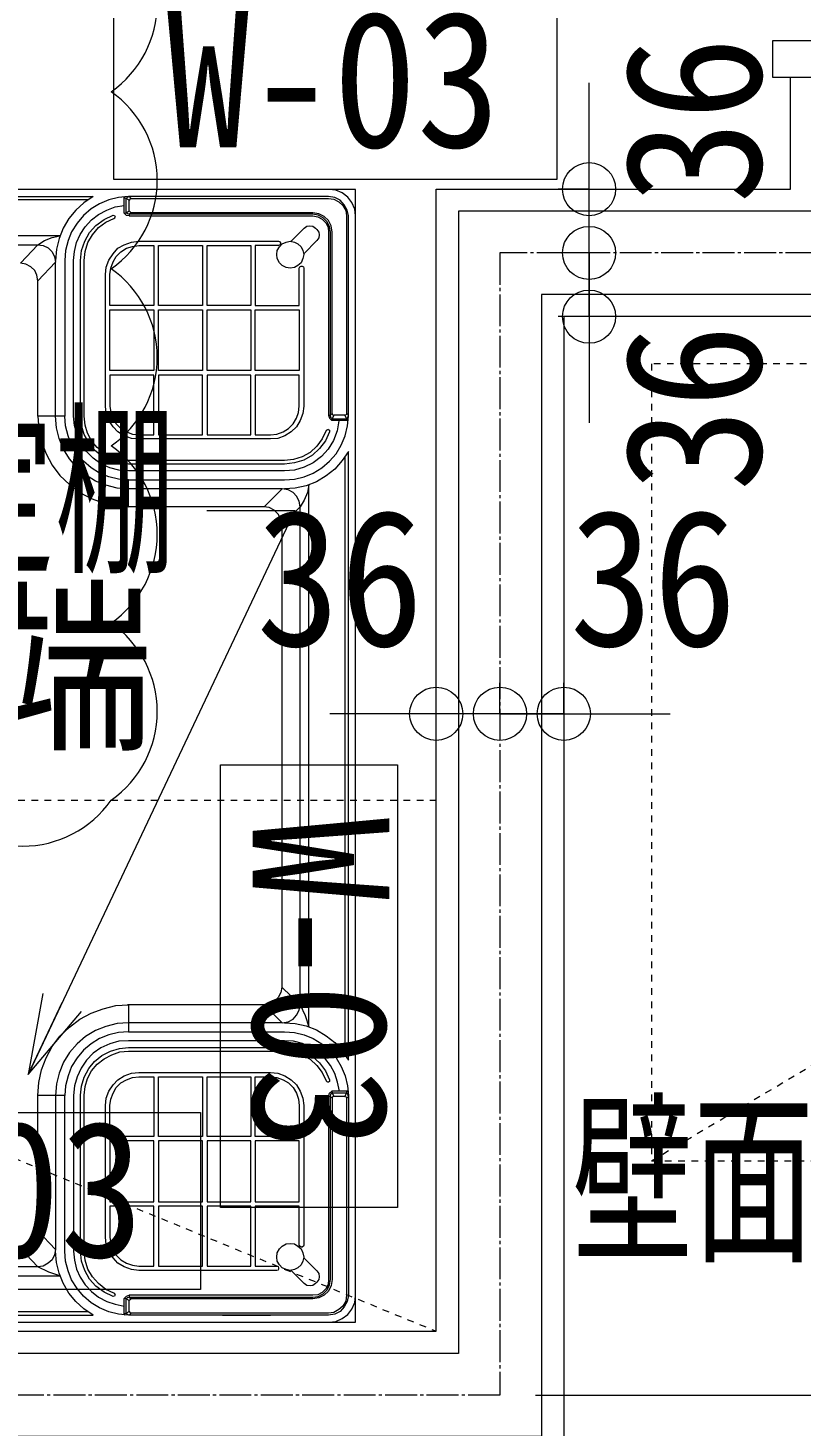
# Model space of a CAD drawing. Units: millimetres at full size, sheet at 1:30. Extents: x -17796 to 21385, y -23279 to 7734.
# Drawn here: x 17588 to 18024, y -412 to 378 of the extents above; entities that cross this region are included whole.
import ezdxf
from ezdxf.enums import TextEntityAlignment as Align

# ---------------------------------------------------------------- set-up
doc = ezdxf.new("R2010")
doc.units = ezdxf.units.MM
doc.header["$LTSCALE"] = 30
doc.linetypes.add('USER11', pattern=[0.25, 0.125, -0.125])
doc.linetypes.add('USER4', pattern=[0.78, 0.6, -0.06, 0.06, -0.06])
doc.layers.add('0-1_(W)電灯', color=253, linetype='Continuous', lineweight=18)
doc.styles.add('ＭＳ ゴシック', font='')
doc.styles.get('ＭＳ ゴシック').set_extended_font_data('MS Gothic')

msp = doc.modelspace()

# ---------------------------------------------------------------- linework, layer by layer
at = {"layer": '0-1_(W)電灯', "color": 171}
for p, q in [((17904.34, 316.96), (17904.34, 346.96)), ((17904.34, 280.96), (17904.34, 310.96)), ((17904.34, 286.96), (17886.84, 286.96)), ((17904.34, 250.96), (17904.34, 286.96)), ((17904.34, 250.96), (17886.84, 250.96)), ((17904.34, 214.96), (17886.84, 214.96)), ((17904.34, 220.96), (17904.34, 190.96)), ((17904.34, 184.96), (17904.34, 154.96)), ((17818.07, -9.31), (17818.07, 8.19)), ((17854.07, -9.31), (17854.07, 8.19)), ((17890.07, -9.31), (17890.07, 8.19)), ((17788.07, -9.31), (17758.07, -9.31)), ((17824.07, -9.31), (17794.07, -9.31)), ((17854.07, -9.31), (17818.07, -9.31)), ((17884.07, -9.31), (17914.07, -9.31)), ((17920.07, -9.31), (17950.07, -9.31))]:
    msp.add_line(p, q, dxfattribs=at)
at = {"layer": '0-1_(W)電灯', "color": 7}
for p, q in [((17904.34, 286.96), (17904.34, 316.96)), ((17904.34, 250.96), (17904.34, 280.96)), ((17904.34, 250.96), (17904.34, 220.96)), ((17904.34, 214.96), (17904.34, 184.96)), ((17818.07, -9.31), (17788.07, -9.31)), ((17854.07, -9.31), (17824.07, -9.31)), ((17854.07, -9.31), (17884.07, -9.31)), ((17890.07, -9.31), (17920.07, -9.31)), ((17587.74, -213.04), (17606.97, -172.36))]:
    msp.add_line(p, q, dxfattribs=at)
at = {"layer": '0-1_(W)電灯'}
for p, q in [((17621.71, 280.99), (17283.68, 280.99)), ((17642.03, 273.37), (17642.03, 281.99)), ((17644.82, 274.63), (17644.82, 280.73)), ((17743.1, 243.13), (17743.36, 242.37)), ((17593.27, 158.82), (17593.27, 235.27)), ((17766.47, 159.34), (17760.37, 159.34)), ((17767.74, 156.28), (17759.11, 156.28)), ((17766.72, -202.06), (17766.72, 135.97)), ((17720.76, -173.61), (17643.8, -173.61)), ((17593.27, -301.37), (17593.27, -224.92)), ((17767.74, -222.37), (17759.11, -222.37)), ((17766.47, -225.44), (17760.37, -225.44)), ((17743.36, -230.51), (17743.36, -309.49)), ((17642.03, -348.1), (17642.03, -339.46)), ((17697.39, -338.7), (17724.57, -338.7)), ((17621.71, -347.08), (17283.68, -347.08)), ((17644.82, -346.82), (17644.82, -340.73)), ((17697.39, -348.87), (17724.57, -348.87))]:
    msp.add_line(p, q, dxfattribs=at)
at = {"layer": '0-1_(W)電灯', "linetype": 'USER11'}
msp.add_line((17939.6, -261.78), (18694.6, 188.22), dxfattribs=at)
at = {"layer": '0-1_(W)電灯', "color": 2, "linetype": 'USER11'}
for q in [(17818.07, -58.04), (17818.07, -358.04)]:
    msp.add_line((17087.07, -58.04), q, dxfattribs=at)
at = {"layer": '0-1_(W)電灯', "color": 6}
msp.add_line((17874.07, -394.04), (18374.63, -394.04), dxfattribs=at)
at = {"layer": '0-1_(W)電灯', "color": 2}
for points in [[(17886.2, 292.34), (17636.2, 292.34), (17636.2, 392.34), (17886.2, 392.34)], [(17696.29, -288.21), (17696.29, -38.21), (17796.29, -38.21), (17796.29, -288.21)], [(17684.97, -334.42), (17434.97, -334.42), (17434.97, -234.42), (17684.97, -234.42)]]:
    msp.add_lwpolyline(points, close=True, dxfattribs=at)
at = {"layer": '0-1_(W)電灯', "color": 6}
msp.add_lwpolyline([(18087.57, 349.96), (18008.07, 349.96), (18008.07, 370.96), (18087.57, 370.96)], close=True, dxfattribs=at)
at = {"layer": '0-1_(W)電灯', "color": 4}
for points in [[(16958.07, -358.04), (17015.07, -358.04), (17015.07, 336.96), (17087.07, 336.96), (17087.07, -358.04), (17818.07, -358.04), (17818.07, 286.96), (18018.07, 286.96), (18018.07, 349.96)], [(19415.07, 214.96), (17890.07, 214.96), (17890.07, -430.04), (16958.07, -430.04)]]:
    msp.add_lwpolyline(points, dxfattribs=at)
at = {"layer": '0-1_(W)電灯', "color": 60}
msp.add_lwpolyline([(17132.57, 286.82), (17132.57, -352.92), (17772.57, -352.92), (17772.57, 286.82)], close=True, dxfattribs=at)
at = {"layer": '0-1_(W)電灯'}
for points in [[(17147.55, -352.92), (17757.59, -352.92), (17761.39, -352.42), (17764.94, -350.89), (17768.25, -348.61), (17770.53, -345.56), (17772.06, -341.75), (17772.57, -337.94), (17772.57, 271.84), (17772.06, 275.65), (17770.53, 279.46), (17768.25, 282.51), (17764.94, 284.8), (17761.39, 286.32), (17757.59, 286.82), (17147.55, 286.82)], [(17301.96, 246.7), (17301.45, 253.04), (17299.93, 259.13), (17297.65, 264.99), (17294.6, 270.32), (17290.53, 275.13), (17285.96, 279.2), (17280.63, 282.75), (17624.5, 282.75), (17619.17, 279.2), (17614.6, 275.13), (17610.79, 270.32), (17607.49, 264.99), (17605.21, 259.13), (17603.68, 253.04), (17603.17, 246.7)], [(17644.31, 122.75), (17732.44, 122.75), (17738.03, 123.27), (17743.61, 124.54), (17748.69, 126.56), (17753.52, 129.63), (17757.83, 133.42), (17761.65, 137.49), (17764.44, 142.32), (17766.72, 147.65), (17767.99, 153.25), (17768.5, 158.82), (17768.5, 271.84), (17767.74, 275.13), (17766.22, 278.18), (17763.93, 280.73), (17760.88, 282.25), (17757.33, 282.75), (17644.31, 282.75), (17638.73, 282.25), (17633.39, 280.99), (17628.06, 278.7), (17623.24, 275.9), (17618.91, 272.09), (17615.36, 267.77), (17612.31, 262.94), (17610.28, 257.87), (17608.76, 252.28), (17608.5, 246.7), (17608.5, 158.82)], [(17763.17, 156.03), (17762.15, 150.44), (17760.12, 145.11), (17757.07, 140.03), (17753.26, 135.97), (17748.69, 132.41), (17743.61, 129.87), (17738.03, 128.35), (17732.44, 127.84), (17644.31, 127.84), (17638.98, 128.35), (17633.9, 129.63), (17628.82, 131.9), (17624.5, 134.96), (17620.69, 138.77), (17617.65, 143.34), (17615.36, 148.16), (17613.84, 153.49), (17613.33, 158.82), (17613.33, 246.7), (17613.84, 251.77), (17615.11, 256.85), (17617.14, 261.42), (17619.93, 265.75), (17623.49, 269.56), (17627.55, 272.61), (17632.12, 275.13), (17636.95, 276.92), (17642.03, 277.68)], [(17644.82, 271.84), (17643.3, 272.09), (17642.03, 273.37), (17643.04, 273.61), (17643.04, 281.75), (17643.8, 282.51), (17644.82, 282.75), (17645.84, 281.75), (17645.33, 281.49), (17644.82, 280.73), (17643.04, 281.75), (17642.03, 281.99), (17642.53, 282.75)], [(17645.84, 281.75), (17757.33, 281.75), (17760.37, 281.23), (17763.17, 279.71), (17765.46, 277.68), (17766.98, 274.89), (17767.49, 271.84), (17767.49, 160.35)], [(17756.82, 151.2), (17757.07, 151.2), (17757.83, 150.94), (17757.83, 149.94), (17755.55, 144.86), (17752.24, 140.54), (17748.18, 136.73), (17743.36, 133.94), (17738.03, 132.41), (17732.44, 131.65), (17644.31, 131.65), (17639.23, 132.16), (17634.16, 133.68), (17629.33, 136.22), (17625.26, 139.53), (17621.96, 143.84), (17619.43, 148.41), (17617.9, 153.49), (17617.39, 158.82), (17617.39, 246.7), (17617.9, 252.28), (17619.68, 257.61), (17622.47, 262.44), (17626.03, 266.51), (17630.6, 269.8), (17635.68, 272.35), (17636.44, 272.09), (17636.95, 271.33), (17636.7, 271.33)], [(17757.07, 151.2), (17756.31, 150.94), (17756.06, 150.7), (17753.77, 145.87), (17750.72, 141.8), (17746.91, 138.25), (17742.34, 135.72), (17737.52, 134.2), (17732.44, 133.68), (17644.31, 133.68), (17639.49, 134.2), (17634.92, 135.72), (17630.6, 137.99), (17626.79, 141.04), (17623.49, 144.86), (17621.2, 149.18), (17619.93, 153.75), (17619.43, 158.82), (17619.43, 246.7), (17619.93, 251.77), (17621.46, 256.85), (17624, 261.18), (17627.55, 265.23), (17631.61, 268.28), (17636.18, 270.32), (17636.7, 270.82), (17636.95, 271.33)], [(17759.36, 160.35), (17759.36, 262.7), (17758.85, 266.25), (17757.33, 269.3), (17754.79, 271.58), (17751.74, 273.11), (17748.44, 273.61), (17645.84, 273.61)], [(17736.25, 257.61), (17743.61, 264.99), (17745.14, 265.99), (17746.67, 266.25), (17748.44, 265.99), (17749.96, 264.99), (17750.72, 264.22), (17751.74, 262.7), (17752, 261.18), (17751.74, 259.39), (17750.72, 257.87), (17743.36, 250.51)], [(17743.36, 242.37), (17743.36, 164.41), (17742.85, 160.35), (17741.32, 156.28), (17739.3, 152.73), (17736.25, 149.94), (17732.69, 147.65), (17728.63, 146.13), (17724.57, 145.87), (17650.15, 145.87), (17646.09, 146.13), (17642.03, 147.65), (17638.47, 149.94), (17635.68, 152.73), (17633.39, 156.28), (17631.87, 160.35), (17631.36, 164.41), (17631.36, 219.27), (17631.36, 238.82), (17631.87, 242.89), (17633.39, 246.94), (17635.68, 250.51), (17638.47, 253.56), (17642.03, 255.58), (17646.09, 257.11), (17650.15, 257.61), (17729.14, 257.61), (17729.64, 257.37), (17730.16, 256.61), (17730.16, 256.09), (17729.64, 255.33), (17729.14, 255.08), (17715.93, 255.08), (17715.93, 221.3), (17740.82, 221.3), (17740.82, 242.37), (17741.08, 243.13), (17741.84, 243.39), (17742.34, 243.39), (17743.1, 243.13)], [(17731.17, 117.68), (17644.31, 117.68), (17637.96, 118.18), (17631.61, 119.72), (17625.77, 121.99), (17620.18, 125.56), (17615.36, 129.63), (17611.04, 134.7), (17607.74, 140.03), (17605.21, 146.13), (17603.68, 152.22), (17603.17, 158.82), (17603.17, 245.68)], [(17730.92, 97.63), (17730.4, 100.67), (17728.88, 103.46), (17726.6, 105.75), (17723.81, 107.27), (17720.76, 107.52), (17644.31, 107.52), (17644.31, 122.75), (17638.73, 123.27), (17633.39, 124.54), (17628.06, 126.56), (17623.24, 129.63), (17618.91, 133.42), (17615.36, 137.49), (17612.31, 142.32), (17610.28, 147.65), (17608.76, 153.25), (17608.5, 158.82), (17593.27, 158.82), (17593.77, 151.46), (17595.29, 144.35), (17597.84, 137.49), (17601.39, 131.15), (17605.71, 125.3), (17611.04, 120.22), (17616.89, 115.65), (17623.24, 112.35), (17630.09, 109.82), (17637.2, 108.03), (17644.31, 107.52)], [(17757.33, 159.34), (17757.83, 157.56), (17759.11, 156.28), (17759.36, 157.3), (17758.59, 158.06), (17758.35, 159.34), (17759.36, 160.35), (17759.61, 159.58), (17760.37, 159.34), (17759.36, 157.3), (17767.49, 157.3), (17768.25, 158.06), (17768.5, 159.34), (17767.49, 160.35), (17767.23, 159.58), (17766.47, 159.34), (17767.49, 157.3), (17767.74, 156.28), (17768.25, 156.8)], [(17732.44, -183.78), (17738.54, -184.28), (17744.63, -185.56), (17750.47, -187.84), (17756.06, -191.15), (17760.88, -194.95), (17764.94, -199.78), (17768.5, -204.87), (17768.5, 138.77), (17764.94, 133.68), (17760.88, 128.86), (17756.06, 125.05), (17750.47, 121.75), (17744.63, 119.46), (17738.54, 118.18), (17732.44, 117.68)], [(17730.92, -163.72), (17730.4, -166.77), (17728.88, -169.56), (17726.6, -171.84), (17723.81, -173.11), (17720.76, -173.61), (17731.17, -183.78), (17734.47, -183.27), (17737.27, -181.75), (17739.3, -179.46), (17740.82, -176.67), (17741.32, -173.61), (17741.32, 107.52), (17740.82, 110.82), (17739.3, 113.61), (17737.27, 115.65), (17734.47, 117.18), (17731.17, 117.68), (17721.01, 107.52)], [(17731.17, -183.78), (17644.31, -183.78), (17637.96, -184.28), (17631.61, -185.82), (17625.77, -188.09), (17620.18, -191.65), (17615.36, -195.72), (17611.04, -200.54), (17607.74, -206.13), (17605.21, -212.23), (17603.68, -218.32), (17603.17, -224.92), (17603.17, -311.78)], [(17644.31, -188.85), (17732.44, -188.85), (17738.03, -189.37), (17743.61, -190.63), (17748.69, -192.66), (17753.52, -195.72), (17757.83, -199.27), (17761.65, -203.59), (17764.44, -208.42), (17766.72, -213.75), (17767.99, -219.34), (17768.5, -224.92), (17768.5, -337.68), (17767.74, -341.23), (17766.22, -344.29), (17763.93, -346.82), (17760.88, -348.35), (17757.33, -348.87), (17644.31, -348.87), (17638.73, -348.35), (17633.39, -347.08), (17628.06, -344.8), (17623.24, -341.99), (17618.91, -338.2), (17615.36, -333.87), (17612.31, -329.06), (17610.28, -323.97), (17608.76, -318.37), (17608.5, -312.8), (17608.5, -224.92)], [(17763.42, -222.37), (17762.4, -217.3), (17760.88, -212.47), (17758.35, -207.9), (17755.3, -203.84), (17751.49, -200.29), (17747.17, -197.49), (17742.6, -195.46), (17737.52, -194.18), (17732.44, -193.94), (17644.31, -193.94), (17638.98, -194.18), (17633.9, -195.72), (17628.82, -197.99), (17624.5, -201.06), (17620.69, -204.87), (17617.65, -209.44), (17615.36, -214.25), (17613.84, -219.34), (17613.33, -224.92), (17613.33, -312.8), (17613.84, -317.87), (17615.11, -322.95), (17617.14, -327.52), (17619.93, -331.84), (17623.49, -335.65), (17627.55, -338.7), (17632.12, -341.23), (17636.95, -342.77), (17642.03, -343.78)], [(17636.7, -337.42), (17636.95, -337.42), (17636.44, -338.2), (17635.68, -338.44), (17630.6, -335.9), (17626.03, -332.61), (17622.47, -328.54), (17619.68, -323.72), (17617.9, -318.37), (17617.39, -312.8), (17617.39, -224.67), (17617.9, -219.59), (17619.43, -214.51), (17621.96, -209.68), (17625.26, -205.63), (17629.33, -202.32), (17634.16, -199.78), (17639.23, -198.25), (17644.31, -197.75), (17732.44, -197.75), (17738.03, -198.25), (17743.36, -200.03), (17748.18, -202.82), (17752.24, -206.39), (17755.55, -210.96), (17757.83, -216.03), (17757.83, -217.04), (17757.07, -217.3), (17756.82, -217.3)], [(17636.95, -337.42), (17636.7, -336.92), (17636.18, -336.42), (17631.61, -334.39), (17627.55, -331.08), (17624, -327.27), (17621.46, -322.95), (17619.93, -317.87), (17619.43, -312.8), (17619.43, -224.67), (17619.93, -219.84), (17621.2, -215.27), (17623.49, -210.96), (17626.79, -207.14), (17630.6, -204.09), (17634.92, -201.82), (17639.49, -200.29), (17644.31, -199.78), (17732.44, -199.78), (17737.52, -200.29), (17742.34, -201.82), (17746.91, -204.35), (17750.72, -207.9), (17753.77, -211.97), (17756.06, -216.54), (17756.31, -217.04), (17757.07, -217.3)], [(17743.36, -309.49), (17743.1, -310.01), (17742.34, -310.51), (17741.84, -310.51), (17741.08, -310.01), (17740.82, -309.49), (17740.82, -287.39), (17715.93, -287.39), (17715.93, -321.18), (17728.12, -321.18), (17728.88, -321.42), (17729.14, -322.18), (17729.14, -322.7), (17728.88, -323.46), (17728.12, -323.72), (17650.15, -323.72), (17646.09, -323.2), (17642.03, -321.68), (17638.47, -319.65), (17635.68, -316.61), (17633.39, -313.04), (17631.87, -308.99), (17631.36, -304.92), (17631.36, -285.37), (17631.36, -230.51), (17631.87, -226.44), (17633.39, -222.37), (17635.68, -218.82), (17638.47, -216.03), (17642.03, -213.75), (17646.09, -212.23), (17650.15, -211.97), (17724.57, -211.97), (17728.63, -212.23), (17732.69, -213.75), (17736.25, -216.03), (17739.3, -218.82), (17741.32, -222.37), (17742.85, -226.44), (17743.36, -230.51)], [(17642.53, -348.87), (17642.03, -348.1), (17643.04, -347.84), (17643.04, -339.72), (17643.8, -338.96), (17644.82, -338.7), (17645.84, -339.72), (17645.33, -340.23), (17644.82, -340.73), (17643.04, -339.72), (17642.03, -339.46), (17643.3, -338.2), (17644.82, -337.68), (17644.82, -338.7), (17748.44, -338.7), (17751.49, -338.44), (17754.28, -336.92), (17756.57, -334.63), (17757.83, -331.84), (17758.35, -328.8), (17758.35, -225.44), (17758.59, -224.16), (17759.36, -223.39), (17760.37, -225.44), (17759.61, -225.68), (17759.36, -226.44), (17758.35, -225.44), (17757.33, -225.44), (17757.83, -223.65), (17759.11, -222.37), (17759.36, -223.39), (17767.49, -223.39), (17766.47, -225.44), (17767.23, -225.68), (17767.49, -226.44), (17768.5, -225.44), (17768.25, -224.16), (17767.49, -223.39), (17767.74, -222.37), (17768.25, -222.89)], [(17757.33, -225.44), (17757.33, -328.8), (17757.07, -331.59), (17755.8, -334.13), (17753.77, -336.16), (17751.24, -337.42), (17748.44, -337.68), (17644.82, -337.68)], [(17759.36, -226.44), (17759.36, -328.8), (17758.85, -332.09), (17757.33, -335.39), (17754.79, -337.68), (17751.74, -339.2), (17748.44, -339.72), (17645.84, -339.72)], [(17767.49, -226.44), (17767.49, -337.68), (17766.98, -340.99), (17765.46, -343.78), (17763.17, -345.8), (17760.37, -347.33), (17757.33, -347.84), (17645.84, -347.84)], [(17586.4, -310.77), (17589.2, -309.23), (17591.49, -307.2), (17592.75, -304.42), (17593.27, -301.37), (17603.17, -311.78), (17602.66, -314.82), (17601.39, -317.61), (17599.1, -319.65), (17596.31, -321.18), (17593.27, -321.68), (17311.87, -321.68)], [(17301.96, -312.8), (17301.45, -319.15), (17299.93, -325.25), (17297.65, -330.82), (17294.6, -336.42), (17290.53, -341.23), (17285.96, -345.3), (17280.63, -348.87), (17624.5, -348.87), (17619.17, -345.3), (17614.6, -341.23), (17610.79, -336.42), (17607.49, -330.82), (17605.21, -325.25), (17603.68, -319.15), (17603.17, -312.8)], [(17299.43, -326.75), (17605.71, -326.75), (17599.36, -324.73), (17593.27, -321.68), (17583.36, -311.27)], [(17743.36, -316.61), (17750.72, -323.97), (17751.74, -325.49), (17752, -327.27), (17751.74, -328.8), (17750.72, -330.32), (17749.96, -331.08), (17748.44, -332.09), (17746.91, -332.35), (17745.14, -332.09), (17743.61, -331.08), (17736.25, -323.72)]]:
    msp.add_lwpolyline(points, dxfattribs=at)
at = {"layer": '0-1_(W)電灯', "color": 30}
for points in [[(18030.57, 274.46), (17830.57, 274.46), (17830.57, -370.54), (17074.57, -370.54)], [(19415.07, 227.46), (17877.57, 227.46), (17877.57, -417.54), (16958.07, -417.54)]]:
    msp.add_lwpolyline(points, dxfattribs=at)
at = {"layer": '0-1_(W)電灯'}
for points in [[(17644.82, 271.84), (17748.44, 271.84), (17751.24, 271.33), (17753.77, 270.06), (17755.8, 268.03), (17757.07, 265.49), (17757.33, 262.7), (17757.33, 159.34), (17758.35, 159.34), (17758.35, 262.7), (17757.83, 265.75), (17756.57, 268.54), (17754.28, 270.82), (17751.49, 272.35), (17748.44, 272.85), (17644.82, 272.85), (17643.8, 273.11), (17643.04, 273.61), (17644.82, 274.63), (17645.33, 274.13), (17645.84, 273.61), (17644.82, 272.85)], [(17299.43, 260.66), (17306.02, 258.63), (17311.87, 255.58), (17593.27, 255.58), (17596.31, 255.08), (17599.1, 253.8), (17601.39, 251.52), (17602.66, 248.73), (17603.17, 245.68), (17593.27, 235.27), (17592.75, 238.32), (17591.49, 241.11), (17589.2, 243.13), (17586.4, 244.66), (17583.36, 245.18), (17593.27, 255.58), (17597.07, 257.87), (17601.39, 259.65), (17605.71, 260.66)], [(17658.78, 255.08), (17658.78, 221.3), (17633.9, 221.3), (17633.9, 238.82), (17634.4, 242.37), (17635.68, 245.94), (17637.46, 248.99), (17639.99, 251.52), (17643.3, 253.56), (17646.6, 254.56), (17650.15, 255.08)], [(17686.21, 255.08), (17686.21, 221.3), (17661.33, 221.3), (17661.33, 255.08)], [(17713.39, 255.08), (17713.39, 221.3), (17688.75, 221.3), (17688.75, 255.08)], [(17733.46, 242.63), (17731.17, 243.9), (17729.64, 245.42), (17728.38, 247.71), (17728.12, 249.99), (17728.38, 252.28), (17729.64, 254.32), (17731.17, 256.09), (17733.46, 257.11), (17735.74, 257.61), (17738.03, 257.11), (17740.06, 256.09), (17741.84, 254.32), (17742.85, 252.28), (17743.36, 249.99), (17742.85, 247.71), (17741.84, 245.42), (17740.06, 243.9), (17738.03, 242.63), (17735.74, 242.37)], [(17658.78, 218.75), (17658.78, 184.47), (17633.9, 184.47), (17633.9, 218.75)], [(17686.21, 218.75), (17686.21, 184.47), (17661.33, 184.47), (17661.33, 218.75)], [(17713.39, 218.75), (17713.39, 184.47), (17688.75, 184.47), (17688.75, 218.75)], [(17740.82, 218.75), (17740.82, 184.47), (17715.93, 184.47), (17715.93, 218.75)], [(17658.78, 181.94), (17633.9, 181.94), (17633.9, 164.41), (17634.4, 160.85), (17635.68, 157.56), (17637.46, 154.51), (17639.99, 151.71), (17643.3, 149.94), (17646.6, 148.67), (17650.15, 148.16), (17658.78, 148.16)], [(17686.21, 181.94), (17661.33, 181.94), (17661.33, 148.16), (17686.21, 148.16)], [(17713.39, 181.94), (17688.75, 181.94), (17688.75, 148.16), (17713.39, 148.16)], [(17740.82, 181.94), (17715.93, 181.94), (17715.93, 148.16), (17724.57, 148.16), (17728.12, 148.67), (17731.68, 149.94), (17734.73, 151.71), (17737.27, 154.51), (17739.3, 157.56), (17740.32, 160.85), (17740.82, 164.41)], [(17746.15, 119.97), (17745.39, 115.65), (17743.61, 111.34), (17741.32, 107.52), (17730.92, 97.63), (17730.92, -163.72), (17741.32, -173.61), (17744.12, -179.71), (17746.15, -186.06)], [(17644.31, -188.85), (17638.73, -189.37), (17633.39, -190.63), (17628.06, -192.66), (17623.24, -195.72), (17618.91, -199.27), (17615.36, -203.59), (17612.31, -208.42), (17610.28, -213.75), (17608.76, -219.34), (17608.5, -224.92), (17593.27, -224.92), (17593.77, -217.56), (17595.29, -210.44), (17597.84, -203.59), (17601.39, -197.25), (17605.71, -191.39), (17611.04, -186.32), (17616.89, -181.75), (17623.24, -178.44), (17630.09, -175.9), (17637.2, -174.13), (17644.31, -173.61)], [(17658.78, -248.03), (17633.9, -248.03), (17633.9, -230.51), (17634.4, -226.95), (17635.68, -223.65), (17637.46, -220.35), (17639.99, -217.8), (17643.3, -216.03), (17646.6, -214.77), (17650.15, -214.25), (17658.78, -214.25)], [(17686.21, -248.03), (17661.33, -248.03), (17661.33, -214.25), (17686.21, -214.25)], [(17713.39, -248.03), (17688.75, -248.03), (17688.75, -214.25), (17713.39, -214.25)], [(17740.82, -248.03), (17715.93, -248.03), (17715.93, -214.25), (17724.57, -214.25), (17728.12, -214.77), (17731.68, -216.03), (17734.73, -217.8), (17737.27, -220.35), (17739.3, -223.65), (17740.32, -226.95), (17740.82, -230.51)], [(17658.78, -284.85), (17658.78, -250.56), (17633.9, -250.56), (17633.9, -284.85)], [(17686.21, -284.85), (17686.21, -250.56), (17661.33, -250.56), (17661.33, -284.85)], [(17713.39, -284.85), (17713.39, -250.56), (17688.75, -250.56), (17688.75, -284.85)], [(17740.82, -284.85), (17740.82, -250.56), (17715.93, -250.56), (17715.93, -284.85)], [(17658.78, -321.18), (17658.78, -287.39), (17633.9, -287.39), (17633.9, -304.92), (17634.4, -308.47), (17635.68, -312.03), (17637.46, -315.08), (17639.99, -317.61), (17643.3, -319.65), (17646.6, -320.67), (17650.15, -321.18)], [(17686.21, -321.18), (17686.21, -287.39), (17661.33, -287.39), (17661.33, -321.18)], [(17713.39, -321.18), (17713.39, -287.39), (17688.75, -287.39), (17688.75, -321.18)], [(17733.46, -323.2), (17731.17, -322.18), (17729.64, -320.42), (17728.38, -318.37), (17728.12, -316.1), (17728.38, -313.8), (17729.64, -311.53), (17731.17, -310.01), (17733.46, -308.73), (17735.74, -308.47), (17738.03, -308.73), (17740.06, -310.01), (17741.84, -311.53), (17742.85, -313.8), (17743.36, -316.1), (17742.85, -318.37), (17741.84, -320.42), (17740.06, -322.18), (17738.03, -323.2), (17735.74, -323.72)], [(17645.33, -347.59), (17645.84, -347.84), (17644.82, -348.87), (17643.8, -348.61), (17643.04, -347.84), (17644.82, -346.82)]]:
    msp.add_lwpolyline(points, close=True, dxfattribs=at)
at = {"layer": '0-1_(W)電灯', "color": 54, "linetype": 'USER4'}
msp.add_lwpolyline([(19484.07, 250.96), (17854.07, 250.96), (17854.07, -394.04), (16054.07, -394.04)], dxfattribs=at)
at = {"layer": '0-1_(W)電灯', "color": 171}
for points in [[(17904.34, 214.96), (17904.34, 250.96), (17886.84, 250.96)], [(17890.07, -9.31), (17854.07, -9.31), (17854.07, 8.19)]]:
    msp.add_lwpolyline(points, dxfattribs=at)
at = {"layer": '0-1_(W)電灯', "linetype": 'USER11'}
msp.add_lwpolyline([(17939.6, -261.78), (18694.6, -261.78), (18694.6, 188.22), (17939.6, 188.22)], close=True, dxfattribs=at)
at = {"layer": '0-1_(W)電灯', "color": 94}
msp.add_lwpolyline([(17688.7, 105.44), (17738.29, 105.44), (17588.12, -212.23)], dxfattribs=at)
at = {"layer": '0-1_(W)電灯', "color": 7}
msp.add_lwpolyline([(17596.07, -167.21), (17587.74, -213.04), (17617.87, -177.51)], dxfattribs=at)
for centre in [(17904.34, 286.96), (17904.34, 250.96), (17904.34, 250.96), (17904.34, 214.96), (17818.07, -9.31), (17854.07, -9.31), (17854.07, -9.31), (17890.07, -9.31)]:
    msp.add_circle(centre, 15, dxfattribs=at)
at = {"layer": '0-1_(W)電灯', "color": 1}
for centre, radius, start, end in [((17599.57, 391.97), 61.04, 305, 55), ((17599.57, 291.97), 61.04, 305, 55), ((17599.57, 191.97), 61.04, 305, 55), ((17599.57, 91.97), 61.04, 305, 55), ((17599.57, -8.04), 61.05, 305, 55), ((17584.58, -23.03), 61.04, 215, 325)]:
    msp.add_arc(centre, radius, start, end, dxfattribs=at)

# ---------------------------------------------------------------- texts
at = {"layer": '0-1_(W)電灯', "color": 2, "style": 'ＭＳ ゴシック', "width": 0.9}
for p in [(17665.71, 287.53), (17464.47, -339.22)]:
    msp.add_text('W-03', height=76.97, dxfattribs=at).set_placement(p, align=Align.BOTTOM_LEFT)
at = {"layer": '0-1_(W)電灯', "color": 9, "style": 'ＭＳ ゴシック', "width": 0.9}
for p in [(18024.52, 278.72), (18024.52, 116.27)]:
    msp.add_text('36', height=76.97, rotation=90, dxfattribs=at).set_placement(p, align=Align.BOTTOM_LEFT)
at = {"layer": '0-1_(W)電灯', "color": 94, "style": 'ＭＳ ゴシック'}
for s, width, p in [('上部固定棚', 0.65, (17329.77, 55.3)), ('FL+1525天端', 0.9, (17139.43, -44.7))]:
    msp.add_text(s, height=76.97, dxfattribs=dict(at, width=width)).set_placement(p, align=Align.BOTTOM_LEFT)
at = {"layer": '0-1_(W)電灯', "color": 9, "style": 'ＭＳ ゴシック', "width": 0.9}
for p in [(17716.57, 5.89), (17893.43, 5.89)]:
    msp.add_text('36', height=76.97, dxfattribs=at).set_placement(p, align=Align.BOTTOM_LEFT)
at = {"layer": '0-1_(W)電灯', "color": 2, "style": 'ＭＳ ゴシック', "width": 0.9}
msp.add_text('W-03', height=76.97, rotation=270, dxfattribs=at).set_placement((17691.48, -67.71), align=Align.BOTTOM_LEFT)
at = {"layer": '0-1_(W)電灯', "color": 1, "style": 'ＭＳ ゴシック', "width": 0.65}
msp.add_text('壁面と洗濯パンが同面なのでOK', height=76.97, dxfattribs=at).set_placement((17894.89, -333.74), align=Align.BOTTOM_LEFT)

doc.saveas('drawing.dxf')
